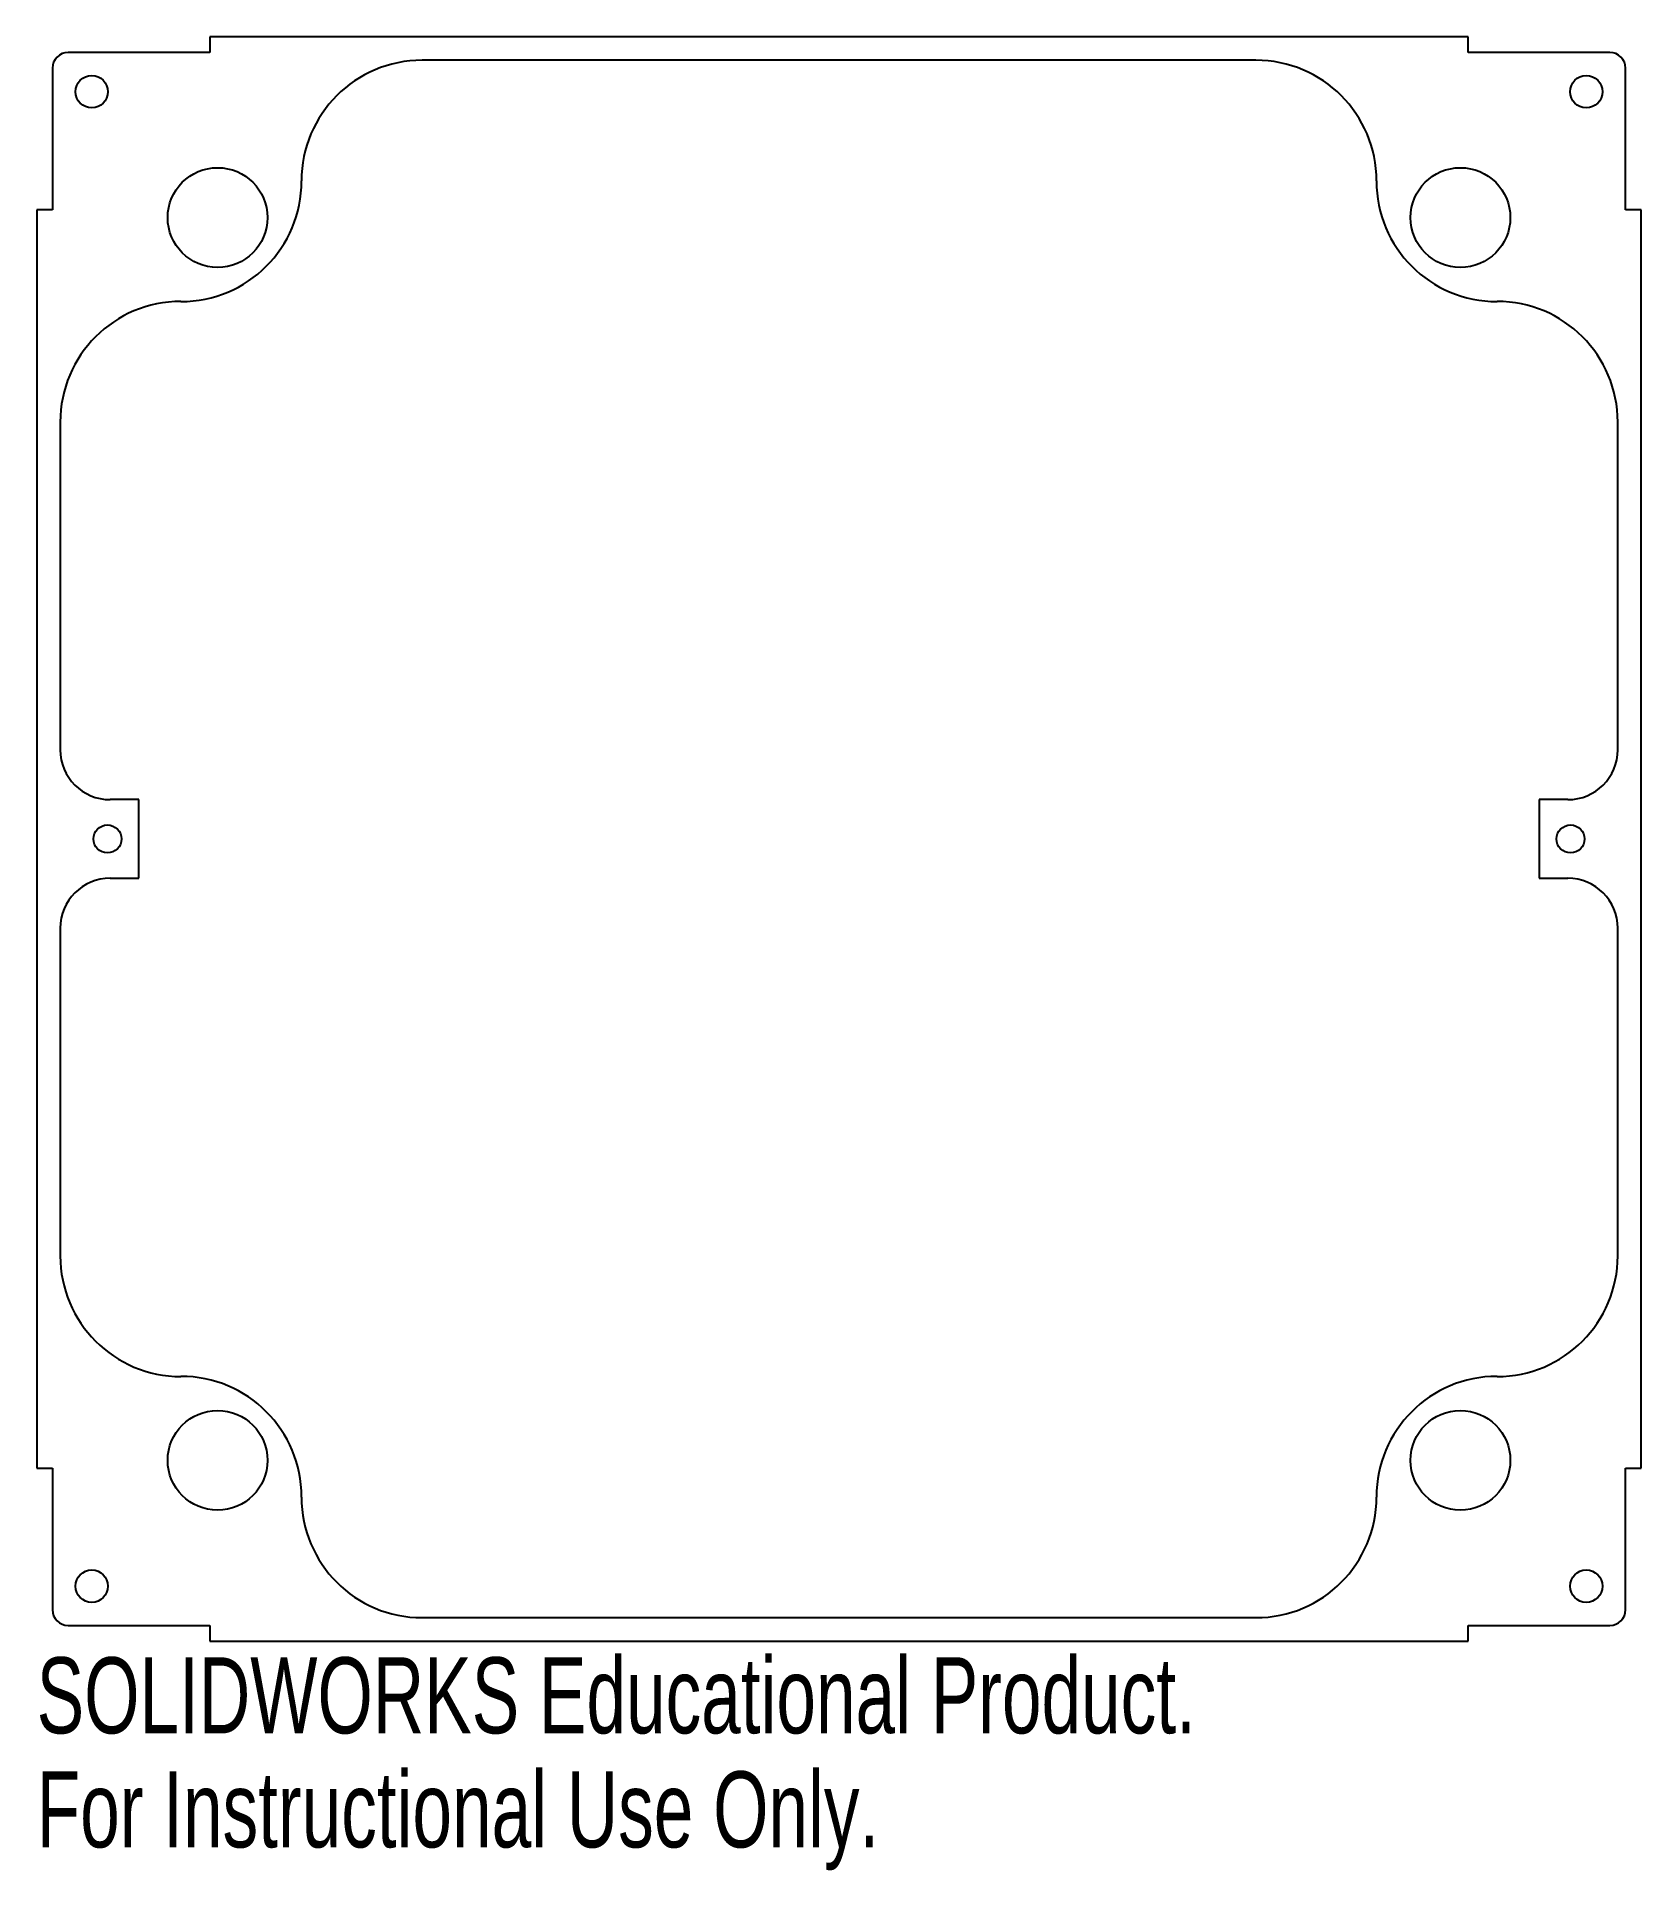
# Model space of a CAD drawing. Header units: millimetres. Extents: x -51 to 51, y -66 to 51.
import ezdxf

# ---------------------------------------------------------------- set-up
doc = ezdxf.new("R2010")
doc.units = ezdxf.units.MM
doc.styles.add('SLDTEXTSTYLE0', font='TXT', dxfattribs={"width": 0.7})

msp = doc.modelspace()

# ---------------------------------------------------------------- linework, layer by layer
at = {"color": 7, "linetype": 'Continuous', "lineweight": 25}
for p, q in [((40, 51), (-40, 51)), ((-40, 51), (-40, 50)), ((40, 50), (40, 51)), ((-50, 49), (-50, 40)), ((-40, 50), (-49, 50)), ((26.5, 49.5), (-26.5, 49.5)), ((49, 50), (40, 50)), ((50, 40), (50, 49)), ((-50, 40), (-51, 40)), ((-51, 40), (-51, -40)), ((51, 40), (50, 40)), ((51, -40), (51, 40)), ((-49.5, 26.5), (-49.5, 5.67)), ((49.5, 5.67), (49.5, 26.5)), ((-44.5, 2.5), (-46.33, 2.5)), ((-44.5, -2.5), (-44.5, 2.5)), ((46.33, 2.5), (44.5, 2.5)), ((44.5, 2.5), (44.5, -2.5)), ((-46.33, -2.5), (-44.5, -2.5)), ((44.5, -2.5), (46.33, -2.5)), ((-49.5, -5.67), (-49.5, -26.5)), ((49.5, -26.5), (49.5, -5.67)), ((-51, -40), (-50, -40)), ((-50, -40), (-50, -49)), ((50, -49), (50, -40)), ((50, -40), (51, -40)), ((-49, -50), (-40, -50)), ((-40, -50), (-40, -51)), ((-26.5, -49.5), (26.5, -49.5)), ((40, -50), (49, -50)), ((40, -51), (40, -50)), ((-40, -51), (40, -51))]:
    msp.add_line(p, q, dxfattribs=at)
for centre, radius in [((-47.5, 47.5), 1.03), ((47.5, 47.5), 1.03), ((-39.5, 39.5), 3.17), ((39.5, 39.5), 3.17), ((-46.5, 0), 0.889), ((46.5, 0), 0.889), ((-39.5, -39.5), 3.17), ((39.5, -39.5), 3.17), ((-47.5, -47.5), 1.03), ((47.5, -47.5), 1.03)]:
    msp.add_circle(centre, radius, dxfattribs=at)
for centre, radius, start, end in [((-49, 49), 1, 90, 180), ((-26.5, 41.83), 7.67, 90, 180), ((26.5, 41.83), 7.67, 0, 90), ((49, 49), 1, 0, 90), ((-41.83, 41.83), 7.67, 270, 0), ((41.83, 41.83), 7.67, 180, 270), ((-41.83, 26.5), 7.67, 90, 180), ((41.83, 26.5), 7.67, 0, 90), ((-46.33, 5.67), 3.17, 180, 270), ((46.33, 5.67), 3.17, 270, 0), ((-46.33, -5.67), 3.17, 90, 180), ((46.33, -5.67), 3.17, 0, 90), ((-41.83, -26.5), 7.67, 180, 270), ((41.83, -26.5), 7.67, 270, 0), ((-41.83, -41.83), 7.67, 0, 90), ((41.83, -41.83), 7.67, 90, 180), ((-26.5, -41.83), 7.67, 180, 270), ((26.5, -41.83), 7.67, 270, 0), ((-49, -49), 1, 180, 270), ((49, -49), 1, 270, 0)]:
    msp.add_arc(centre, radius, start, end, dxfattribs=at)

# ---------------------------------------------------------------- texts
at = {"color": 7, "linetype": 'Continuous', "char_height": 4.8336, "attachment_point": 1, "style": 'SLDTEXTSTYLE0'}
for s, insert in [('SOLIDWORKS Educational Product.', (-51, -52.02)), ('For Instructional Use Only.', (-51, -59.27))]:
    msp.add_mtext(s, dxfattribs=dict(at, insert=insert))

doc.saveas('drawing.dxf')
